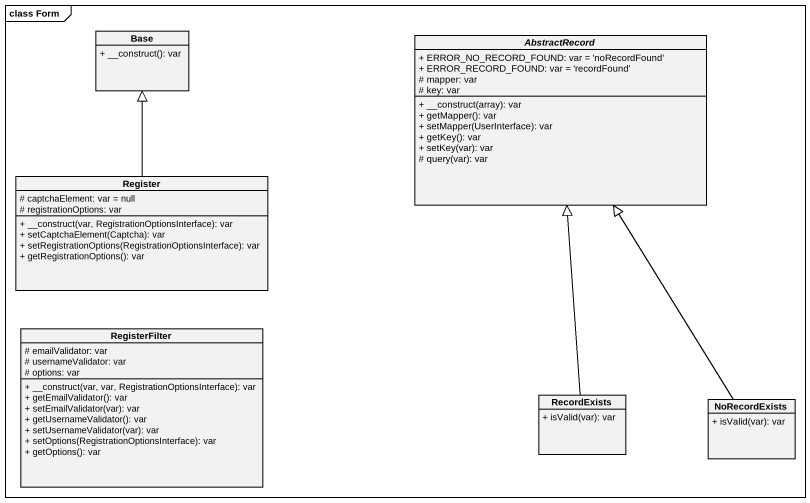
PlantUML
@startuml
mainframe class Form
hide circle
hide empty members
skinparam classAttributeIconSize 0
class Base {
  + __construct(): var
}
abstract class AbstractRecord {
  + ERROR_NO_RECORD_FOUND: var = 'noRecordFound'
  + ERROR_RECORD_FOUND: var = 'recordFound'
  # mapper: var
  # key: var
  + __construct(array): var
  + getMapper(): var
  + setMapper(UserInterface): var
  + getKey(): var
  + setKey(var): var
  # query(var): var
}
class Register {
  # captchaElement: var = null
  # registrationOptions: var
  + __construct(var, RegistrationOptionsInterface): var
  + setCaptchaElement(Captcha): var
  + setRegistrationOptions(RegistrationOptionsInterface): var
  + getRegistrationOptions(): var
}
class RegisterFilter {
  # emailValidator: var
  # usernameValidator: var
  # options: var
  + __construct(var, var, RegistrationOptionsInterface): var
  + getEmailValidator(): var
  + setEmailValidator(var): var
  + getUsernameValidator(): var
  + setUsernameValidator(var): var
  + setOptions(RegistrationOptionsInterface): var
  + getOptions(): var
}
class RecordExists {
  + isValid(var): var
}
class NoRecordExists {
  + isValid(var): var
}
Register -up-|> Base
RecordExists -up-|> AbstractRecord
NoRecordExists -up-|> AbstractRecord
@enduml
